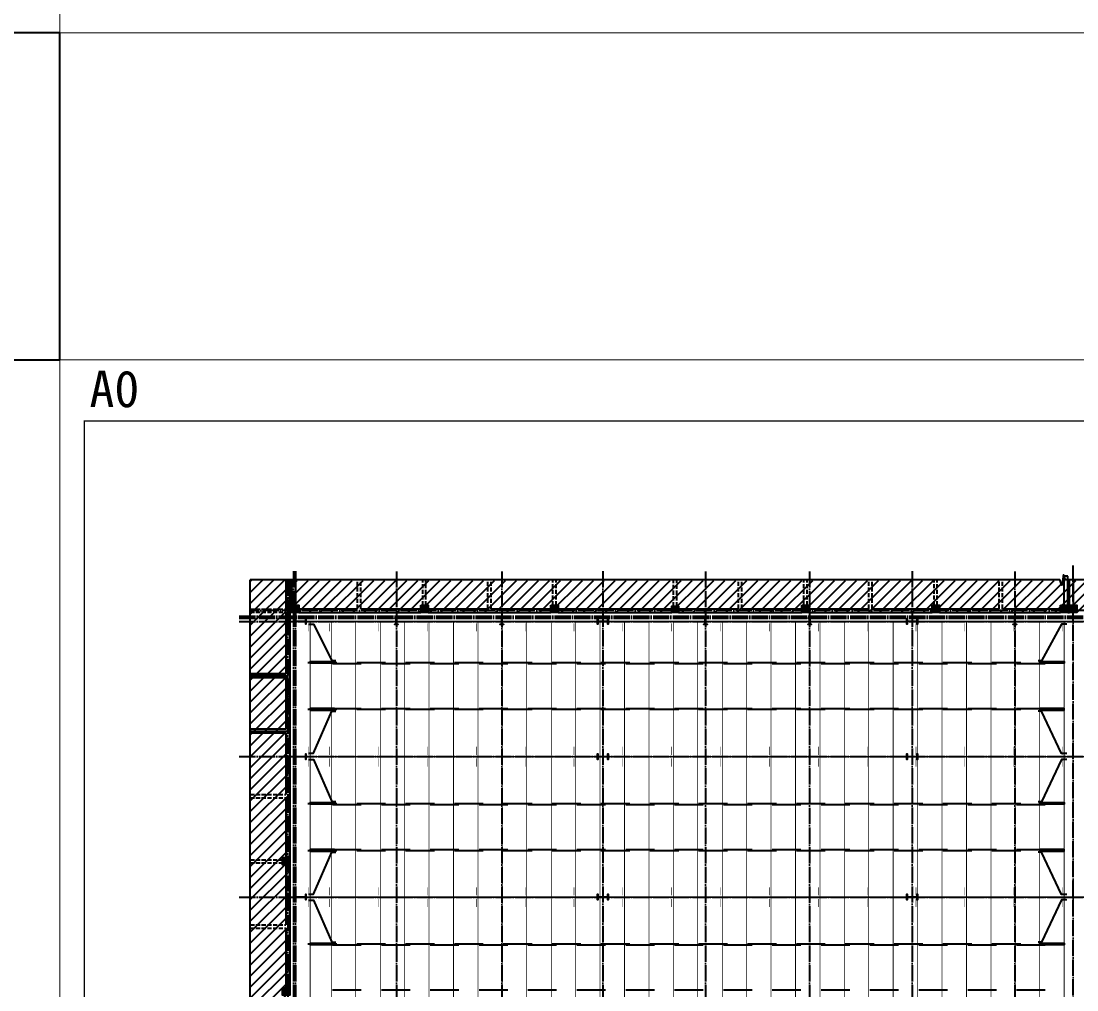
# Model space of a CAD drawing. Extents: x 447413 to 2975780, y -1432727 to 1301644.
# Drawn here: x 2614821 to 2679652, y -403716 to -344199 of the extents above; entities that cross this region are included whole.
import ezdxf

# ---------------------------------------------------------------- set-up
doc = ezdxf.new("R2010")
doc.units = 0
doc.header["$LTSCALE"] = 1000
doc.header["$MEASUREMENT"] = 0
doc.linetypes.add('DASH', pattern=[0.35, 0.25, -0.1])
doc.linetypes.add('DOTE', pattern=[2.42, 2, -0.2, 0.02, -0.2])
for name, color, linetype in [('3T_WOOD', 21, 'Continuous'), ('COLUMN', 9, 'Continuous'), ('DIM_SYMB', 3, 'Continuous'), ('DOTE', 1, 'Continuous'), ('LG', 200, 'Continuous'), ('PUB_HATCH', 8, 'Continuous'), ('X公厕', 21, 'Continuous'), ('图框', 253, 'Continuous'), ('柱子', 3, 'Continuous'), ('短柱', 106, 'Continuous')]:
    doc.layers.add(name, color=color, linetype=linetype)
for name, color, linetype, lineweight in [('WALL', 140, 'Continuous', 25), ('屋面隅撑', 10, 'Continuous', 30), ('檩条', 7, 'Continuous', 18), ('钢梁', 141, 'Continuous', 18)]:
    doc.layers.add(name, color=color, linetype=linetype, lineweight=lineweight)
doc.styles.add('黑体', font='simhei.ttf')

# ---------------------------------------------------------------- blocks, each defined once
blk = doc.blocks.new('A$C6B0021A6')
at = {"layer": '图框', "color": 2, "const_width": 40, "elevation": -84000}
blk.add_lwpolyline([(20, 84120), (118920, 84120), (118920, 20), (20, 20)], close=True, dxfattribs=at)
at = {"layer": '图框', "color": 153, "const_width": 58, "elevation": -84000}
blk.add_lwpolyline([(111420, 1020), (2520, 1020), (2520, 83120), (111420, 83120)], close=True, dxfattribs=at)
at = {"layer": '图框', "color": 2, "style": '黑体'}
blk.add_text('A0', height=1500, rotation=90, dxfattribs=at).set_placement((1953, 1232))
blk = doc.blocks.new('_FZH')
blk.add_lwpolyline([(-0.5, -0.5), (0.5, -0.5), (0.5, 0.5), (-0.5, 0.5)], close=True)
at = {"layer": 'PUB_HATCH'}
blk.add_solid([(-0.5, -0.5), (0.5, -0.5), (-0.5, 0.5), (0.5, 0.5)], dxfattribs=at)

msp = doc.modelspace()

# ---------------------------------------------------------------- hatches: boundary and pattern name
at = {"layer": 'PUB_HATCH'}
h = msp.add_hatch(dxfattribs=at)
h.set_pattern_fill('ANSI31', color=256, scale=300, style=0)
h.set_pattern_definition([(45, (2698983.55, -429763.64), (-336.7596, 336.7596), [])])
h.paths.add_polyline_path([(2631322.4, -378529.1), (2628892.5, -378529.1), (2628892.5, -432536.9), (2631322.4, -432536.9)])
h = msp.add_hatch(dxfattribs=at)
h.set_pattern_fill('ANSI31', color=256, scale=300, style=0)
h.set_pattern_definition([(45, (2395352.1, -429763.64), (-336.7596, 336.7596), [])])
h.paths.add_polyline_path([(2631422.4, -378559), (2727442.1, -378559), (2727442.1, -380527.4), (2631422.4, -380527.4)])

# ---------------------------------------------------------------- linework, layer by layer
at = {"layer": '3T_WOOD', "linetype": 'DASH'}
for p, q in [((2635482.1, -380297.4, 252000), (2635482.1, -378529.1, 252000)), ((2635682.1, -378529.1, 252000), (2635482.1, -378529.1, 252000)), ((2635682.1, -380297.4, 252000), (2635682.1, -378529.1, 252000)), ((2639482.1, -380087.4, 252000), (2639482.1, -378529.1, 252000)), ((2639682.1, -378529.1, 252000), (2639482.1, -378529.1, 252000)), ((2639682.1, -380087.4, 252000), (2639682.1, -378529.1, 252000)), ((2643482.1, -380297.4, 252000), (2643482.1, -378529.1, 252000)), ((2643682.1, -378529.1, 252000), (2643482.1, -378529.1, 252000)), ((2643682.1, -380297.4, 252000), (2643682.1, -378529.1, 252000)), ((2647482.1, -380087.4, 252000), (2647482.1, -378529.1, 252000)), ((2647682.1, -378529.1, 252000), (2647482.1, -378529.1, 252000)), ((2647682.1, -380087.4, 252000), (2647682.1, -378529.1, 252000)), ((2654882.1, -380137.4, 252000), (2654882.1, -378529.1, 252000)), ((2655082.1, -378529.1, 252000), (2654882.1, -378529.1, 252000)), ((2655082.1, -380137.4, 252000), (2655082.1, -378529.1, 252000)), ((2658882.1, -380297.4, 252000), (2658882.1, -378529.1, 252000)), ((2659082.1, -378529.1, 252000), (2658882.1, -378529.1, 252000)), ((2659082.1, -380297.4, 252000), (2659082.1, -378529.1, 252000)), ((2662882.1, -380087.4, 252000), (2662882.1, -378529.1, 252000)), ((2663082.1, -378529.1, 252000), (2662882.1, -378529.1, 252000)), ((2663082.1, -380087.4, 252000), (2663082.1, -378529.1, 252000)), ((2666882.1, -380297.4, 252000), (2666882.1, -378529.1, 252000)), ((2667082.1, -378529.1, 252000), (2666882.1, -378529.1, 252000)), ((2667082.1, -380297.4, 252000), (2667082.1, -378529.1, 252000)), ((2670882.1, -380087.4, 252000), (2670882.1, -378529.1, 252000)), ((2671082.1, -378529.1, 252000), (2670882.1, -378529.1, 252000)), ((2671082.1, -380087.4, 252000), (2671082.1, -378529.1, 252000)), ((2674882.1, -380297.4, 252000), (2674882.1, -378529.1, 252000)), ((2675082.1, -378529.1, 252000), (2674882.1, -378529.1, 252000)), ((2675082.1, -380297.4, 252000), (2675082.1, -378529.1, 252000)), ((2628892.5, -380317.4, 252000), (2631082.4, -380317.4, 252000)), ((2628892.5, -380517.4, 252000), (2628892.5, -380317.4, 252000)), ((2628892.5, -380517.4, 252000), (2631082.4, -380517.4, 252000)), ((2628892.5, -391717.4, 252000), (2631082.4, -391717.4, 252000)), ((2628892.5, -391917.4, 252000), (2628892.5, -391717.4, 252000)), ((2628892.5, -391917.4, 252000), (2631082.4, -391917.4, 252000)), ((2628892.5, -395717.4, 252000), (2630872.4, -395717.4, 252000)), ((2628892.5, -395917.4, 252000), (2628892.5, -395717.4, 252000)), ((2628892.5, -395917.4, 252000), (2630872.4, -395917.4, 252000)), ((2628892.5, -399717.4, 252000), (2631082.4, -399717.4, 252000)), ((2628892.5, -399917.4, 252000), (2628892.5, -399717.4, 252000)), ((2628892.5, -399917.4, 252000), (2631082.4, -399917.4, 252000))]:
    msp.add_line(p, q, dxfattribs=at)
at = {"layer": 'DIM_SYMB', "elevation": 252000}
for points in [[(2628892.5, -498541.5), (2628892.5, -438704.1), (2629207.5, -438589.4), (2628577.5, -438478.3), (2628892.5, -438366.6), (2628892.5, -378529.1)], [(2728668.3, -378529.1), (2678949.1, -378529.1), (2678834.5, -378214.1), (2678723.4, -378844.1), (2678611.6, -378529.1), (2628892.5, -378529.1)]]:
    msp.add_lwpolyline(points, dxfattribs=at)
at = {"layer": 'DOTE', "linetype": 'DOTE', "ltscale": 0.5}
for p, q in [((2679422.3, -499644, 252000), (2679422.3, -377605.4, 252000)), ((2631662.4, -377995.7, 252000), (2631662.4, -498983.1, 252000)), ((2628213.2, -380877.4, 252000), (2728631.9, -380877.4, 252000))]:
    msp.add_line(p, q, dxfattribs=at)
at = {"layer": 'DOTE', "color": 8, "linetype": 'DOTE', "ltscale": 0.5}
for p, q in [((2631542.4, -377995.7, 252000), (2631542.4, -498983.1, 252000)), ((2650542.4, -377995.7, 252000), (2650542.4, -498983.1, 252000)), ((2669542.4, -377995.7, 252000), (2669542.4, -498983.1, 252000)), ((2628213.2, -380757.4, 252000), (2728631.9, -380757.4, 252000)), ((2628213.2, -381077.4, 252000), (2728631.9, -381077.4, 252000)), ((2628213.2, -389387.4, 252000), (2728631.9, -389387.4, 252000)), ((2628213.2, -398017.4, 252000), (2728631.9, -398017.4, 252000))]:
    msp.add_line(p, q, dxfattribs=at)
at = {"layer": 'DOTE', "color": 8, "linetype": 'DOTE', "ltscale": 0.5, "elevation": 252000}
for points in [[(2631202.4, -378529.1), (2631202.4, -498541.5)], [(2637862.1, -378003.3), (2637862.1, -498989.2)], [(2644342.1, -378003.3), (2644342.1, -498989.2)], [(2656842.1, -378003.3), (2656842.1, -498989.2)], [(2663242.1, -378003.3), (2663242.1, -498989.2)], [(2675842.1, -378003.3), (2675842.1, -498989.2)], [(2728653.7, -380417.4), (2628892.5, -380417.4)]]:
    msp.add_lwpolyline(points, dxfattribs=at)
at = {"layer": 'LG'}
for p, q in [((2632426.4, -383599.2, 252000), (2634200.5, -383599.2, 252000)), ((2633947, -383656.7, 252000), (2635706.4, -383656.7, 252000)), ((2635426.4, -383599.2, 252000), (2637200.5, -383599.2, 252000)), ((2636947, -383656.7, 252000), (2638706.4, -383656.7, 252000)), ((2638426.4, -383599.2, 252000), (2640200.5, -383599.2, 252000)), ((2639947, -383656.7, 252000), (2641706.4, -383656.7, 252000)), ((2641426.4, -383599.2, 252000), (2643200.5, -383599.2, 252000)), ((2642947, -383656.7, 252000), (2644706.4, -383656.7, 252000)), ((2644426.4, -383599.2, 252000), (2646200.5, -383599.2, 252000)), ((2645947, -383656.7, 252000), (2647706.4, -383656.7, 252000)), ((2647426.4, -383599.2, 252000), (2649200.5, -383599.2, 252000)), ((2648947, -383656.7, 252000), (2650706.4, -383656.7, 252000)), ((2650426.4, -383599.2, 252000), (2652200.5, -383599.2, 252000)), ((2651947, -383656.7, 252000), (2653706.4, -383656.7, 252000)), ((2653426.4, -383599.2, 252000), (2655200.5, -383599.2, 252000)), ((2654947, -383656.7, 252000), (2656706.4, -383656.7, 252000)), ((2656426.4, -383599.2, 252000), (2658200.5, -383599.2, 252000)), ((2657947, -383656.7, 252000), (2659706.4, -383656.7, 252000)), ((2659426.4, -383599.2, 252000), (2661200.5, -383599.2, 252000)), ((2660947, -383656.7, 252000), (2662706.4, -383656.7, 252000)), ((2662426.4, -383599.2, 252000), (2664200.5, -383599.2, 252000)), ((2663947, -383656.7, 252000), (2665706.4, -383656.7, 252000)), ((2665426.4, -383599.2, 252000), (2667200.5, -383599.2, 252000)), ((2666947, -383656.7, 252000), (2668706.4, -383656.7, 252000)), ((2668426.4, -383599.2, 252000), (2670200.5, -383599.2, 252000)), ((2669947, -383656.7, 252000), (2671706.4, -383656.7, 252000)), ((2671426.4, -383599.2, 252000), (2673200.5, -383599.2, 252000)), ((2672947, -383656.7, 252000), (2674706.4, -383656.7, 252000)), ((2674426.4, -383599.2, 252000), (2676200.5, -383599.2, 252000)), ((2675947, -383656.7, 252000), (2677706.4, -383656.7, 252000)), ((2677426.4, -383599.2, 252000), (2678872.4, -383599.2, 252000)), ((2632426.4, -386479.2, 252000), (2634200.5, -386479.2, 252000)), ((2633947, -386421.8, 252000), (2635706.4, -386421.8, 252000)), ((2635426.4, -386479.2, 252000), (2637200.5, -386479.2, 252000)), ((2636947, -386421.8, 252000), (2638706.4, -386421.8, 252000)), ((2638426.4, -386479.2, 252000), (2640200.5, -386479.2, 252000)), ((2639947, -386421.8, 252000), (2641706.4, -386421.8, 252000)), ((2641426.4, -386479.2, 252000), (2643200.5, -386479.2, 252000)), ((2642947, -386421.8, 252000), (2644706.4, -386421.8, 252000)), ((2644426.4, -386479.2, 252000), (2646200.5, -386479.2, 252000)), ((2645947, -386421.8, 252000), (2647706.4, -386421.8, 252000)), ((2647426.4, -386479.2, 252000), (2649200.5, -386479.2, 252000)), ((2648947, -386421.8, 252000), (2650706.4, -386421.8, 252000)), ((2650426.4, -386479.2, 252000), (2652200.5, -386479.2, 252000)), ((2651947, -386421.8, 252000), (2653706.4, -386421.8, 252000)), ((2653426.4, -386479.2, 252000), (2655200.5, -386479.2, 252000)), ((2654947, -386421.8, 252000), (2656706.4, -386421.8, 252000)), ((2656426.4, -386479.2, 252000), (2658200.5, -386479.2, 252000)), ((2657947, -386421.8, 252000), (2659706.4, -386421.8, 252000)), ((2659426.4, -386479.2, 252000), (2661200.5, -386479.2, 252000)), ((2660947, -386421.8, 252000), (2662706.4, -386421.8, 252000)), ((2662426.4, -386479.2, 252000), (2664200.5, -386479.2, 252000)), ((2663947, -386421.8, 252000), (2665706.4, -386421.8, 252000)), ((2665426.4, -386479.2, 252000), (2667200.5, -386479.2, 252000)), ((2666947, -386421.8, 252000), (2668706.4, -386421.8, 252000)), ((2668426.4, -386479.2, 252000), (2670200.5, -386479.2, 252000)), ((2669947, -386421.8, 252000), (2671706.4, -386421.8, 252000)), ((2671426.4, -386479.2, 252000), (2673200.5, -386479.2, 252000)), ((2672947, -386421.8, 252000), (2674706.4, -386421.8, 252000)), ((2674426.4, -386479.2, 252000), (2676200.5, -386479.2, 252000)), ((2675947, -386421.8, 252000), (2677706.4, -386421.8, 252000)), ((2677426.4, -386479.2, 252000), (2678872.4, -386479.2, 252000)), ((2632426.4, -392262.4, 252000), (2634200.5, -392262.4, 252000)), ((2633947, -392319.8, 252000), (2635706.4, -392319.8, 252000)), ((2635426.4, -392262.4, 252000), (2637200.5, -392262.4, 252000)), ((2636947, -392319.8, 252000), (2638706.4, -392319.8, 252000)), ((2638426.4, -392262.4, 252000), (2640200.5, -392262.4, 252000)), ((2639947, -392319.8, 252000), (2641706.4, -392319.8, 252000)), ((2641426.4, -392262.4, 252000), (2643200.5, -392262.4, 252000)), ((2642947, -392319.8, 252000), (2644706.4, -392319.8, 252000)), ((2644426.4, -392262.4, 252000), (2646200.5, -392262.4, 252000)), ((2645947, -392319.8, 252000), (2647706.4, -392319.8, 252000)), ((2647426.4, -392262.4, 252000), (2649200.5, -392262.4, 252000)), ((2648947, -392319.8, 252000), (2650706.4, -392319.8, 252000)), ((2650426.4, -392262.4, 252000), (2652200.5, -392262.4, 252000)), ((2651947, -392319.8, 252000), (2653706.4, -392319.8, 252000)), ((2653426.4, -392262.4, 252000), (2655200.5, -392262.4, 252000)), ((2654947, -392319.8, 252000), (2656706.4, -392319.8, 252000)), ((2656426.4, -392262.4, 252000), (2658200.5, -392262.4, 252000)), ((2657947, -392319.8, 252000), (2659706.4, -392319.8, 252000)), ((2659426.4, -392262.4, 252000), (2661200.5, -392262.4, 252000)), ((2660947, -392319.8, 252000), (2662706.4, -392319.8, 252000)), ((2662426.4, -392262.4, 252000), (2664200.5, -392262.4, 252000)), ((2663947, -392319.8, 252000), (2665706.4, -392319.8, 252000)), ((2665426.4, -392262.4, 252000), (2667200.5, -392262.4, 252000)), ((2666947, -392319.8, 252000), (2668706.4, -392319.8, 252000)), ((2668426.4, -392262.4, 252000), (2670200.5, -392262.4, 252000)), ((2669947, -392319.8, 252000), (2671706.4, -392319.8, 252000)), ((2671426.4, -392262.4, 252000), (2673200.5, -392262.4, 252000)), ((2672947, -392319.8, 252000), (2674706.4, -392319.8, 252000)), ((2674426.4, -392262.4, 252000), (2676200.5, -392262.4, 252000)), ((2675947, -392319.8, 252000), (2677706.4, -392319.8, 252000)), ((2677426.4, -392262.4, 252000), (2678872.4, -392262.4, 252000)), ((2632426.4, -395142.4, 252000), (2634200.5, -395142.4, 252000)), ((2633947, -395084.9, 252000), (2635706.4, -395084.9, 252000)), ((2635426.4, -395142.4, 252000), (2637200.5, -395142.4, 252000)), ((2636947, -395084.9, 252000), (2638706.4, -395084.9, 252000)), ((2638426.4, -395142.4, 252000), (2640200.5, -395142.4, 252000)), ((2639947, -395084.9, 252000), (2641706.4, -395084.9, 252000)), ((2641426.4, -395142.4, 252000), (2643200.5, -395142.4, 252000)), ((2642947, -395084.9, 252000), (2644706.4, -395084.9, 252000)), ((2644426.4, -395142.4, 252000), (2646200.5, -395142.4, 252000)), ((2645947, -395084.9, 252000), (2647706.4, -395084.9, 252000)), ((2647426.4, -395142.4, 252000), (2649200.5, -395142.4, 252000)), ((2648947, -395084.9, 252000), (2650706.4, -395084.9, 252000)), ((2650426.4, -395142.4, 252000), (2652200.5, -395142.4, 252000)), ((2651947, -395084.9, 252000), (2653706.4, -395084.9, 252000)), ((2653426.4, -395142.4, 252000), (2655200.5, -395142.4, 252000)), ((2654947, -395084.9, 252000), (2656706.4, -395084.9, 252000)), ((2656426.4, -395142.4, 252000), (2658200.5, -395142.4, 252000)), ((2657947, -395084.9, 252000), (2659706.4, -395084.9, 252000)), ((2659426.4, -395142.4, 252000), (2661200.5, -395142.4, 252000)), ((2660947, -395084.9, 252000), (2662706.4, -395084.9, 252000)), ((2662426.4, -395142.4, 252000), (2664200.5, -395142.4, 252000)), ((2663947, -395084.9, 252000), (2665706.4, -395084.9, 252000)), ((2665426.4, -395142.4, 252000), (2667200.5, -395142.4, 252000)), ((2666947, -395084.9, 252000), (2668706.4, -395084.9, 252000)), ((2668426.4, -395142.4, 252000), (2670200.5, -395142.4, 252000)), ((2669947, -395084.9, 252000), (2671706.4, -395084.9, 252000)), ((2671426.4, -395142.4, 252000), (2673200.5, -395142.4, 252000)), ((2672947, -395084.9, 252000), (2674706.4, -395084.9, 252000)), ((2674426.4, -395142.4, 252000), (2676200.5, -395142.4, 252000)), ((2675947, -395084.9, 252000), (2677706.4, -395084.9, 252000)), ((2677426.4, -395142.4, 252000), (2678872.4, -395142.4, 252000)), ((2632426.4, -400892.4, 252000), (2634200.5, -400892.4, 252000)), ((2633947, -400949.8, 252000), (2635706.4, -400949.8, 252000)), ((2635426.4, -400892.4, 252000), (2637200.5, -400892.4, 252000)), ((2636947, -400949.8, 252000), (2638706.4, -400949.8, 252000)), ((2638426.4, -400892.4, 252000), (2640200.5, -400892.4, 252000)), ((2639947, -400949.8, 252000), (2641706.4, -400949.8, 252000)), ((2641426.4, -400892.4, 252000), (2643200.5, -400892.4, 252000)), ((2642947, -400949.8, 252000), (2644706.4, -400949.8, 252000)), ((2644426.4, -400892.4, 252000), (2646200.5, -400892.4, 252000)), ((2645947, -400949.8, 252000), (2647706.4, -400949.8, 252000)), ((2647426.4, -400892.4, 252000), (2649200.5, -400892.4, 252000)), ((2648947, -400949.8, 252000), (2650706.4, -400949.8, 252000)), ((2650426.4, -400892.4, 252000), (2652200.5, -400892.4, 252000)), ((2651947, -400949.8, 252000), (2653706.4, -400949.8, 252000)), ((2653426.4, -400892.4, 252000), (2655200.5, -400892.4, 252000)), ((2654947, -400949.8, 252000), (2656706.4, -400949.8, 252000)), ((2656426.4, -400892.4, 252000), (2658200.5, -400892.4, 252000)), ((2657947, -400949.8, 252000), (2659706.4, -400949.8, 252000)), ((2659426.4, -400892.4, 252000), (2661200.5, -400892.4, 252000)), ((2660947, -400949.8, 252000), (2662706.4, -400949.8, 252000)), ((2662426.4, -400892.4, 252000), (2664200.5, -400892.4, 252000)), ((2663947, -400949.8, 252000), (2665706.4, -400949.8, 252000)), ((2665426.4, -400892.4, 252000), (2667200.5, -400892.4, 252000)), ((2666947, -400949.8, 252000), (2668706.4, -400949.8, 252000)), ((2668426.4, -400892.4, 252000), (2670200.5, -400892.4, 252000)), ((2669947, -400949.8, 252000), (2671706.4, -400949.8, 252000)), ((2671426.4, -400892.4, 252000), (2673200.5, -400892.4, 252000)), ((2672947, -400949.8, 252000), (2674706.4, -400949.8, 252000)), ((2674426.4, -400892.4, 252000), (2676200.5, -400892.4, 252000)), ((2675947, -400949.8, 252000), (2677706.4, -400949.8, 252000)), ((2677426.4, -400892.4, 252000), (2678872.4, -400892.4, 252000)), ((2633947, -403714.9, 252000), (2635706.4, -403714.9, 252000)), ((2636947, -403714.9, 252000), (2638706.4, -403714.9, 252000)), ((2639947, -403714.9, 252000), (2641706.4, -403714.9, 252000)), ((2642947, -403714.9, 252000), (2644706.4, -403714.9, 252000)), ((2645947, -403714.9, 252000), (2647706.4, -403714.9, 252000)), ((2648947, -403714.9, 252000), (2650706.4, -403714.9, 252000)), ((2651947, -403714.9, 252000), (2653706.4, -403714.9, 252000)), ((2654947, -403714.9, 252000), (2656706.4, -403714.9, 252000)), ((2657947, -403714.9, 252000), (2659706.4, -403714.9, 252000)), ((2660947, -403714.9, 252000), (2662706.4, -403714.9, 252000)), ((2663947, -403714.9, 252000), (2665706.4, -403714.9, 252000)), ((2666947, -403714.9, 252000), (2668706.4, -403714.9, 252000)), ((2669947, -403714.9, 252000), (2671706.4, -403714.9, 252000)), ((2672947, -403714.9, 252000), (2674706.4, -403714.9, 252000)), ((2675947, -403714.9, 252000), (2677706.4, -403714.9, 252000))]:
    msp.add_line(p, q, dxfattribs=at)
at = {"layer": 'LG', "elevation": 252000}
for points in [[(2632464.9, -381245.4), (2632780.8, -381245.4), (2633898.8, -383485.9), (2634151.7, -383485.9)], [(2679033.5, -381239.6), (2678717.5, -381239.6), (2677488.7, -383490.7), (2677266.6, -383490.7)], [(2632464.9, -389178), (2632780.8, -389178), (2633898.8, -386592.6), (2634151.7, -386592.6)], [(2679033.5, -389183.8), (2678717.5, -389183.8), (2677488.7, -386587.7), (2677266.6, -386587.7)], [(2632464.9, -389563.6), (2632780.8, -389563.6), (2633898.8, -392149), (2634151.7, -392149)], [(2679033.5, -389557.8), (2678717.5, -389557.8), (2677488.7, -392153.9), (2677266.6, -392153.9)], [(2632464.9, -397841.1), (2632780.8, -397841.1), (2633898.8, -395255.7), (2634151.7, -395255.7)], [(2679033.5, -397846.9), (2678717.5, -397846.9), (2677488.7, -395250.8), (2677266.6, -395250.8)], [(2632464.9, -398193.6), (2632780.8, -398193.6), (2633898.8, -400779), (2634151.7, -400779)], [(2679033.5, -398187.8), (2678717.5, -398187.8), (2677488.7, -400783.9), (2677266.6, -400783.9)]]:
    msp.add_lwpolyline(points, dxfattribs=at)
at = {"layer": 'LG', "color": 7, "elevation": 252000}
for points in [[(2632572.4, -383548.1), (2634072.4, -383548.1), (2634072.4, -383650.3), (2632572.4, -383650.3)], [(2677372.4, -383547.9), (2678872.4, -383547.9), (2678872.4, -383650.2), (2677372.4, -383650.2)], [(2632572.4, -386530.3), (2634072.4, -386530.3), (2634072.4, -386428.1), (2632572.4, -386428.1)], [(2677372.4, -386530.5), (2678872.4, -386530.5), (2678872.4, -386428.3), (2677372.4, -386428.3)], [(2632572.4, -392211.2), (2634072.4, -392211.2), (2634072.4, -392313.5), (2632572.4, -392313.5)], [(2677372.4, -392211.1), (2678872.4, -392211.1), (2678872.4, -392313.3), (2677372.4, -392313.3)], [(2632572.4, -395193.5), (2634072.4, -395193.5), (2634072.4, -395091.2), (2632572.4, -395091.2)], [(2677372.4, -395193.6), (2678872.4, -395193.6), (2678872.4, -395091.4), (2677372.4, -395091.4)], [(2632572.4, -400841.2), (2634072.4, -400841.2), (2634072.4, -400943.5), (2632572.4, -400943.5)], [(2677372.4, -400841.1), (2678872.4, -400841.1), (2678872.4, -400943.3), (2677372.4, -400943.3)]]:
    msp.add_lwpolyline(points, close=True, dxfattribs=at)
at = {"layer": 'WALL'}
for p, q in [((2631082.4, -378529.1, 252000), (2631082.4, -380317.4, 252000)), ((2631082.4, -378529.1, 252000), (2631322.4, -378529.1, 252000)), ((2631322.4, -378529.1, 252000), (2631322.4, -380417.4, 252000)), ((2631422.4, -378529.1, 252000), (2631422.4, -380087.4, 252000)), ((2631422.4, -378529.1, 252000), (2631662.4, -378529.1, 252000)), ((2631662.4, -378529.1, 252000), (2631662.4, -380087.4, 252000)), ((2678862.1, -380087.4, 252000), (2678862.1, -378290.1, 252000)), ((2679102.1, -378290.1, 252000), (2678862.1, -378290.1, 252000)), ((2679102.1, -380087.4, 252000), (2679102.1, -378290.1, 252000)), ((2679202.1, -380087.4, 252000), (2679202.1, -378529.1, 252000)), ((2679442.1, -378529.1, 252000), (2679202.1, -378529.1, 252000)), ((2679442.1, -380087.4, 252000), (2679442.1, -378529.1, 252000)), ((2631082.4, -380517.4, 252000), (2631082.4, -384297.4, 252000)), ((2631322.4, -380417.4, 252000), (2631322.4, -384417.4, 252000)), ((2631872.4, -380297.4, 252000), (2635482.1, -380297.4, 252000)), ((2631872.4, -380537.4, 252000), (2635582.1, -380537.4, 252000)), ((2635582.1, -380537.4, 252000), (2639357.1, -380537.4, 252000)), ((2635682.1, -380297.4, 252000), (2639357.1, -380297.4, 252000)), ((2639807.1, -380297.4, 252000), (2643482.1, -380297.4, 252000)), ((2639807.1, -380537.4, 252000), (2643582.1, -380537.4, 252000)), ((2643582.1, -380537.4, 252000), (2647357.1, -380537.4, 252000)), ((2643682.1, -380297.4, 252000), (2647357.1, -380297.4, 252000)), ((2647807.1, -380297.4, 252000), (2654782.2, -380297.4, 252000)), ((2647807.1, -380537.4, 252000), (2654782.2, -380537.4, 252000)), ((2655182.2, -380297.4, 252000), (2658882.1, -380297.4, 252000)), ((2655182.2, -380537.4, 252000), (2658982.1, -380537.4, 252000)), ((2658982.1, -380537.4, 252000), (2662757.1, -380537.4, 252000)), ((2659082.1, -380297.4, 252000), (2662757.1, -380297.4, 252000)), ((2663207.1, -380297.4, 252000), (2666882.1, -380297.4, 252000)), ((2663207.1, -380537.4, 252000), (2666982.1, -380537.4, 252000)), ((2666982.1, -380537.4, 252000), (2670757.1, -380537.4, 252000)), ((2667082.1, -380297.4, 252000), (2670757.1, -380297.4, 252000)), ((2671207.1, -380297.4, 252000), (2674882.1, -380297.4, 252000)), ((2671207.1, -380537.4, 252000), (2674982.1, -380537.4, 252000)), ((2674982.1, -380537.4, 252000), (2678652.1, -380537.4, 252000)), ((2675082.1, -380297.4, 252000), (2678652.1, -380297.4, 252000)), ((2679102.1, -380297.4, 252000), (2679202.1, -380297.4, 252000)), ((2679102.1, -380537.4, 252000), (2679202.1, -380537.4, 252000)), ((2631082.4, -384297.4, 252000), (2628892.5, -384297.4, 252000)), ((2628892.5, -384297.4, 252000), (2628892.5, -384537.4, 252000)), ((2631322.4, -384417.4, 252000), (2631322.4, -387817.4, 252000)), ((2631082.4, -384537.4, 252000), (2628892.5, -384537.4, 252000)), ((2631082.4, -384537.4, 252000), (2631082.4, -387697.4, 252000)), ((2631082.4, -387697.4, 252000), (2628892.5, -387697.4, 252000)), ((2628892.5, -387697.4, 252000), (2628892.5, -387937.4, 252000)), ((2631082.4, -387937.4, 252000), (2628892.5, -387937.4, 252000)), ((2631082.4, -387937.4, 252000), (2631082.4, -391717.4, 252000)), ((2631322.4, -387817.4, 252000), (2631322.4, -391817.4, 252000)), ((2631082.4, -391917.4, 252000), (2631082.4, -395592.4, 252000)), ((2631322.4, -391817.4, 252000), (2631322.4, -395592.4, 252000)), ((2631082.4, -396042.4, 252000), (2631082.4, -399717.4, 252000)), ((2631322.4, -396042.4, 252000), (2631322.4, -399817.4, 252000)), ((2631082.4, -399917.4, 252000), (2631082.4, -403592.4, 252000)), ((2631322.4, -399817.4, 252000), (2631322.4, -403592.4, 252000))]:
    msp.add_line(p, q, dxfattribs=at)
at = {"layer": 'X公厕', "ltscale": 5, "elevation": 252000}
msp.add_lwpolyline([(2628892.5, -387817.4), (2631202.4, -387817.4), (2631202.4, -384417.4), (2628892.5, -384417.4)], dxfattribs=at)
at = {"layer": '屋面隅撑', "const_width": 30, "elevation": 252000}
for points in [[(2632470.9, -381189), (2632470.9, -381689)], [(2633770.9, -381189), (2633770.9, -381689)], [(2636770.9, -381189), (2636770.9, -381689)], [(2639770.9, -381189), (2639770.9, -381689)], [(2642770.9, -381189), (2642770.9, -381689)], [(2645770.9, -381189), (2645770.9, -381689)], [(2648770.9, -381189), (2648770.9, -381689)], [(2651770.9, -381189), (2651770.9, -381689)], [(2654770.9, -381189), (2654770.9, -381689)], [(2657770.9, -381189), (2657770.9, -381689)], [(2660770.9, -381189), (2660770.9, -381689)], [(2663770.9, -381189), (2663770.9, -381689)], [(2666770.9, -381189), (2666770.9, -381689)], [(2669770.9, -381189), (2669770.9, -381689)], [(2672770.9, -381189), (2672770.9, -381689)], [(2675740.7, -381189), (2675740.7, -381689)], [(2678770.9, -381189), (2678770.9, -381689)], [(2632470.9, -389275.7), (2632470.9, -388775.7)], [(2633770.9, -389275.7), (2633770.9, -388775.7)], [(2636770.9, -389275.7), (2636770.9, -388775.7)], [(2639770.9, -389275.7), (2639770.9, -388775.7)], [(2642770.9, -389275.7), (2642770.9, -388775.7)], [(2645770.9, -389275.7), (2645770.9, -388775.7)], [(2648770.9, -389275.7), (2648770.9, -388775.7)], [(2651770.9, -389275.7), (2651770.9, -388775.7)], [(2654770.9, -389275.7), (2654770.9, -388775.7)], [(2657770.9, -389275.7), (2657770.9, -388775.7)], [(2660770.9, -389275.7), (2660770.9, -388775.7)], [(2663770.9, -389275.7), (2663770.9, -388775.7)], [(2666770.9, -389275.7), (2666770.9, -388775.7)], [(2669770.9, -389275.7), (2669770.9, -388775.7)], [(2672770.9, -389275.7), (2672770.9, -388775.7)], [(2675740.7, -389275.7), (2675740.7, -388775.7)], [(2678770.9, -389275.7), (2678770.9, -388775.7)], [(2632470.9, -389499), (2632470.9, -389999)], [(2633770.9, -389499), (2633770.9, -389999)], [(2636770.9, -389499), (2636770.9, -389999)], [(2639770.9, -389499), (2639770.9, -389999)], [(2642770.9, -389499), (2642770.9, -389999)], [(2645770.9, -389499), (2645770.9, -389999)], [(2648770.9, -389499), (2648770.9, -389999)], [(2651770.9, -389499), (2651770.9, -389999)], [(2654770.9, -389499), (2654770.9, -389999)], [(2657770.9, -389499), (2657770.9, -389999)], [(2660770.9, -389499), (2660770.9, -389999)], [(2663770.9, -389499), (2663770.9, -389999)], [(2666770.9, -389499), (2666770.9, -389999)], [(2669770.9, -389499), (2669770.9, -389999)], [(2672770.9, -389499), (2672770.9, -389999)], [(2675740.7, -389499), (2675740.7, -389999)], [(2678770.9, -389499), (2678770.9, -389999)], [(2632470.9, -397905.7), (2632470.9, -397405.7)], [(2633770.9, -397905.7), (2633770.9, -397405.7)], [(2636770.9, -397905.7), (2636770.9, -397405.7)], [(2639770.9, -397905.7), (2639770.9, -397405.7)], [(2642770.9, -397905.7), (2642770.9, -397405.7)], [(2645770.9, -397905.7), (2645770.9, -397405.7)], [(2648770.9, -397905.7), (2648770.9, -397405.7)], [(2651770.9, -397905.7), (2651770.9, -397405.7)], [(2654770.9, -397905.7), (2654770.9, -397405.7)], [(2657770.9, -397905.7), (2657770.9, -397405.7)], [(2660770.9, -397905.7), (2660770.9, -397405.7)], [(2663770.9, -397905.7), (2663770.9, -397405.7)], [(2666770.9, -397905.7), (2666770.9, -397405.7)], [(2669770.9, -397905.7), (2669770.9, -397405.7)], [(2672770.9, -397905.7), (2672770.9, -397405.7)], [(2675740.7, -397905.7), (2675740.7, -397405.7)], [(2678770.9, -397905.7), (2678770.9, -397405.7)], [(2632470.9, -398129), (2632470.9, -398629)], [(2633770.9, -398129), (2633770.9, -398629)], [(2636770.9, -398129), (2636770.9, -398629)], [(2639770.9, -398129), (2639770.9, -398629)], [(2642770.9, -398129), (2642770.9, -398629)], [(2645770.9, -398129), (2645770.9, -398629)], [(2648770.9, -398129), (2648770.9, -398629)], [(2651770.9, -398129), (2651770.9, -398629)], [(2654770.9, -398129), (2654770.9, -398629)], [(2657770.9, -398129), (2657770.9, -398629)], [(2660770.9, -398129), (2660770.9, -398629)], [(2663770.9, -398129), (2663770.9, -398629)], [(2666770.9, -398129), (2666770.9, -398629)], [(2669770.9, -398129), (2669770.9, -398629)], [(2672770.9, -398129), (2672770.9, -398629)], [(2675740.7, -398129), (2675740.7, -398629)], [(2678770.9, -398129), (2678770.9, -398629)]]:
    msp.add_lwpolyline(points, dxfattribs=at)
at = {"layer": '柱子', "color": 6, "ltscale": 100, "elevation": 252000}
for points in [[(2631676.4, -381073.4), (2632298.4, -381073.4), (2632298.4, -380902.4), (2632312.4, -380902.4), (2632312.4, -381252.4), (2632298.4, -381252.4), (2632298.4, -381081.4), (2631676.4, -381081.4), (2631676.4, -381252.4), (2631662.4, -381252.4), (2631662.4, -380902.4), (2631676.4, -380902.4)], [(2650231.4, -381073.4), (2650853.4, -381073.4), (2650853.4, -380902.4), (2650867.4, -380902.4), (2650867.4, -381252.4), (2650853.4, -381252.4), (2650853.4, -381081.4), (2650231.4, -381081.4), (2650231.4, -381252.4), (2650217.4, -381252.4), (2650217.4, -380902.4), (2650231.4, -380902.4)], [(2669231.4, -381073.4), (2669853.4, -381073.4), (2669853.4, -380902.4), (2669867.4, -380902.4), (2669867.4, -381252.4), (2669853.4, -381252.4), (2669853.4, -381081.4), (2669231.4, -381081.4), (2669231.4, -381252.4), (2669217.4, -381252.4), (2669217.4, -380902.4), (2669231.4, -380902.4)], [(2631676.4, -389383.4), (2632298.4, -389383.4), (2632298.4, -389212.4), (2632312.4, -389212.4), (2632312.4, -389562.4), (2632298.4, -389562.4), (2632298.4, -389391.4), (2631676.4, -389391.4), (2631676.4, -389562.4), (2631662.4, -389562.4), (2631662.4, -389212.4), (2631676.4, -389212.4)], [(2650231.4, -389383.4), (2650853.4, -389383.4), (2650853.4, -389212.4), (2650867.4, -389212.4), (2650867.4, -389562.4), (2650853.4, -389562.4), (2650853.4, -389391.4), (2650231.4, -389391.4), (2650231.4, -389562.4), (2650217.4, -389562.4), (2650217.4, -389212.4), (2650231.4, -389212.4)], [(2669231.4, -389383.4), (2669853.4, -389383.4), (2669853.4, -389212.4), (2669867.4, -389212.4), (2669867.4, -389562.4), (2669853.4, -389562.4), (2669853.4, -389391.4), (2669231.4, -389391.4), (2669231.4, -389562.4), (2669217.4, -389562.4), (2669217.4, -389212.4), (2669231.4, -389212.4)], [(2631676.4, -398013.4), (2632298.4, -398013.4), (2632298.4, -397842.4), (2632312.4, -397842.4), (2632312.4, -398192.4), (2632298.4, -398192.4), (2632298.4, -398021.4), (2631676.4, -398021.4), (2631676.4, -398192.4), (2631662.4, -398192.4), (2631662.4, -397842.4), (2631676.4, -397842.4)], [(2650231.4, -398013.4), (2650853.4, -398013.4), (2650853.4, -397842.4), (2650867.4, -397842.4), (2650867.4, -398192.4), (2650853.4, -398192.4), (2650853.4, -398021.4), (2650231.4, -398021.4), (2650231.4, -398192.4), (2650217.4, -398192.4), (2650217.4, -397842.4), (2650231.4, -397842.4)], [(2669231.4, -398013.4), (2669853.4, -398013.4), (2669853.4, -397842.4), (2669867.4, -397842.4), (2669867.4, -398192.4), (2669853.4, -398192.4), (2669853.4, -398021.4), (2669231.4, -398021.4), (2669231.4, -398192.4), (2669217.4, -398192.4), (2669217.4, -397842.4), (2669231.4, -397842.4)]]:
    msp.add_lwpolyline(points, close=True, dxfattribs=at)
for points in [[(2637762.1, -380898.4), (2637762.1, -380877.4), (2637962.1, -380877.4), (2637962.1, -380898.4), (2637881.6, -380898.4, 0.4142136), (2637868.6, -380911.4), (2637868.6, -381243.4, 0.4142136), (2637881.6, -381256.4), (2637962.1, -381256.4), (2637962.1, -381277.4), (2637762.1, -381277.4), (2637762.1, -381256.4), (2637842.6, -381256.4, 0.4142136), (2637855.6, -381243.4), (2637855.6, -380911.4, 0.4142136), (2637842.6, -380898.4)], [(2644242.1, -380898.4), (2644242.1, -380877.4), (2644442.1, -380877.4), (2644442.1, -380898.4), (2644361.6, -380898.4, 0.4142136), (2644348.6, -380911.4), (2644348.6, -381243.4, 0.4142136), (2644361.6, -381256.4), (2644442.1, -381256.4), (2644442.1, -381277.4), (2644242.1, -381277.4), (2644242.1, -381256.4), (2644322.6, -381256.4, 0.4142136), (2644335.6, -381243.4), (2644335.6, -380911.4, 0.4142136), (2644322.6, -380898.4)], [(2656742.1, -380898.4), (2656742.1, -380877.4), (2656942.1, -380877.4), (2656942.1, -380898.4), (2656861.6, -380898.4, 0.4142136), (2656848.6, -380911.4), (2656848.6, -381243.4, 0.4142136), (2656861.6, -381256.4), (2656942.1, -381256.4), (2656942.1, -381277.4), (2656742.1, -381277.4), (2656742.1, -381256.4), (2656822.6, -381256.4, 0.4142136), (2656835.6, -381243.4), (2656835.6, -380911.4, 0.4142136), (2656822.6, -380898.4)], [(2663142.1, -380898.4), (2663142.1, -380877.4), (2663342.1, -380877.4), (2663342.1, -380898.4), (2663261.6, -380898.4, 0.4142136), (2663248.6, -380911.4), (2663248.6, -381243.4, 0.4142136), (2663261.6, -381256.4), (2663342.1, -381256.4), (2663342.1, -381277.4), (2663142.1, -381277.4), (2663142.1, -381256.4), (2663222.6, -381256.4, 0.4142136), (2663235.6, -381243.4), (2663235.6, -380911.4, 0.4142136), (2663222.6, -380898.4)], [(2675742.1, -380898.4), (2675742.1, -380877.4), (2675942.1, -380877.4), (2675942.1, -380898.4), (2675861.6, -380898.4, 0.4142136), (2675848.6, -380911.4), (2675848.6, -381243.4, 0.4142136), (2675861.6, -381256.4), (2675942.1, -381256.4), (2675942.1, -381277.4), (2675742.1, -381277.4), (2675742.1, -381256.4), (2675822.6, -381256.4, 0.4142136), (2675835.6, -381243.4), (2675835.6, -380911.4, 0.4142136), (2675822.6, -380898.4)]]:
    msp.add_lwpolyline(points, format="xyb", close=True, dxfattribs=at)
at = {"layer": '檩条', "color": 2, "const_width": 45, "elevation": 252000}
for points in [[(2632572.4, -381077.4), (2632572.4, -495996.5)], [(2633872.4, -381077.4), (2633872.4, -495996.5)], [(2635372.4, -381077.4), (2635372.4, -495996.5)], [(2636872.4, -381077.4), (2636872.4, -495996.5)], [(2638372.4, -381077.4), (2638372.4, -495996.5)], [(2639872.4, -381077.4), (2639872.4, -495996.5)], [(2641372.4, -381077.4), (2641372.4, -495996.5)], [(2642872.4, -381077.4), (2642872.4, -495996.5)], [(2644372.4, -381077.4), (2644372.4, -495996.5)], [(2645872.4, -381077.4), (2645872.4, -495996.5)], [(2647372.4, -381077.4), (2647372.4, -495996.5)], [(2648872.4, -381077.4), (2648872.4, -495996.5)], [(2650372.4, -381077.4), (2650372.4, -495996.5)], [(2651872.4, -381077.4), (2651872.4, -495996.5)], [(2653372.4, -381077.4), (2653372.4, -495996.5)], [(2654872.4, -381077.4), (2654872.4, -495996.5)], [(2656372.4, -381077.4), (2656372.4, -495996.5)], [(2657872.4, -381077.4), (2657872.4, -495996.5)], [(2659372.4, -381077.4), (2659372.4, -495996.5)], [(2660872.4, -381077.4), (2660872.4, -495996.5)], [(2662372.4, -381077.4), (2662372.4, -495996.5)], [(2663872.4, -381077.4), (2663872.4, -495996.5)], [(2665372.4, -381077.4), (2665372.4, -495996.5)], [(2666872.4, -381077.4), (2666872.4, -495996.5)], [(2668372.4, -381077.4), (2668372.4, -495996.5)], [(2669872.4, -381077.4), (2669872.4, -495996.5)], [(2671372.4, -381077.4), (2671372.4, -495996.5)], [(2672872.4, -381077.4), (2672872.4, -495996.5)], [(2674372.4, -381077.4), (2674372.4, -495996.5)], [(2675872.4, -381077.4), (2675872.4, -495996.5)], [(2677372.4, -381077.4), (2677372.4, -495996.5)], [(2678872.4, -381077.4), (2678872.4, -495996.5)]]:
    msp.add_lwpolyline(points, dxfattribs=at)
at = {"layer": '短柱', "elevation": 126000}
msp.add_lwpolyline([(2617198.3, -344927.5), (2596661.9, -344927.5), (2596661.9, -365016.5), (2617198.3, -365016.5)], close=True, dxfattribs=at)
at = {"layer": '钢梁', "lineweight": 35, "const_width": 100, "elevation": 252000}
for points in [[(2726552.1, -381077.4), (2632312.4, -381077.4)], [(2726552.1, -389387.4), (2632312.4, -389387.4)], [(2726552.1, -398017.4), (2632312.4, -398017.4)]]:
    msp.add_lwpolyline(points, dxfattribs=at)

# ---------------------------------------------------------------- block references
at = {"xscale": 1.5, "yscale": 1.5, "zscale": 1.5, "rotation": 270}
for p in [(2617168.3, -166547.5, 252000), (2617168.3, -364986.5, 252000)]:
    msp.add_blockref('A$C6B0021A6', p, dxfattribs=at)
at = {"layer": 'COLUMN', "xscale": -450, "yscale": 450, "zscale": 450, "rotation": 180}
for p in [(2631647.4, -380312.4, 252000), (2639582.1, -380312.4, 252000), (2647582.1, -380312.4, 252000), (2662982.1, -380312.4, 252000), (2670982.1, -380312.4, 252000), (2678877.1, -380312.4, 252000), (2679427.1, -380312.4, 252000), (2631097.4, -395817.4, 252000), (2631097.4, -403817.4, 252000)]:
    msp.add_blockref('_FZH', p, dxfattribs=at)
at = {"layer": 'COLUMN', "xscale": -400, "yscale": 400, "zscale": 400}
msp.add_blockref('_FZH', (2654982.2, -380337.4, 252000), dxfattribs=at)

doc.saveas('drawing.dxf')
